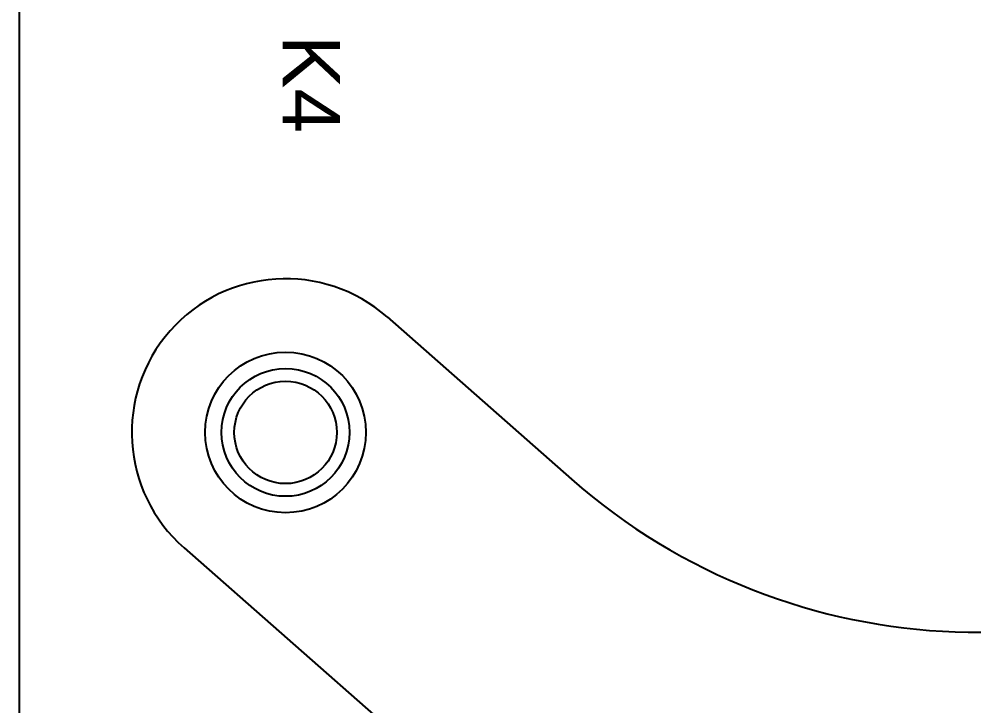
# Model space of a CAD drawing. Header units: inches. Extents: x 1.3 to 19.8, y 1.7 to 13.
# Drawn here: x 12.982 to 14.146, y 9.144 to 9.981 of the extents above; entities that cross this region are included whole.
import ezdxf

# ---------------------------------------------------------------- set-up
doc = ezdxf.new("R2010")
doc.units = ezdxf.units.IN
doc.header["$MEASUREMENT"] = 0
for name, color, linetype in [('45-1523-1', 80, 'Continuous'), ('Clamp', 30, 'Continuous'), ('Panel', 1, 'Continuous'), ('Text', 50, 'Continuous')]:
    doc.layers.add(name, color=color, linetype=linetype)
doc.styles.get("Standard").update_dxf_attribs({"font": 'arial.ttf'})

msp = doc.modelspace()

# ---------------------------------------------------------------- linework, layer by layer
at = {"layer": '45-1523-1'}
msp.add_line((12.9815, 11.0022), (12.9815, 3.2522), dxfattribs=at)
msp.add_circle((13.3065, 9.4772), 0.078, dxfattribs=at)
at = {"layer": 'Clamp'}
for p, q in [((13.4303, 9.618), (13.6554, 9.4201)), ((13.1827, 9.3363), (14.0517, 8.5723))]:
    msp.add_line(p, q, dxfattribs=at)
msp.add_circle((13.3065, 9.4772), 0.098, dxfattribs=at)
for centre, radius, start, end in [((13.3065, 9.4772), 0.1875, 48.679, 228.679), ((14.1506, 9.9833), 0.75, 228.679, 307.1516)]:
    msp.add_arc(centre, radius, start, end, dxfattribs=at)
at = {"layer": 'Panel'}
msp.add_circle((13.3065, 9.4772), 0.0625, dxfattribs=at)

# ---------------------------------------------------------------- texts
at = {"layer": 'Text'}
msp.add_text('K4', height=0.07, rotation=270, dxfattribs=at).set_placement((13.3028, 9.962))

doc.saveas('drawing.dxf')
